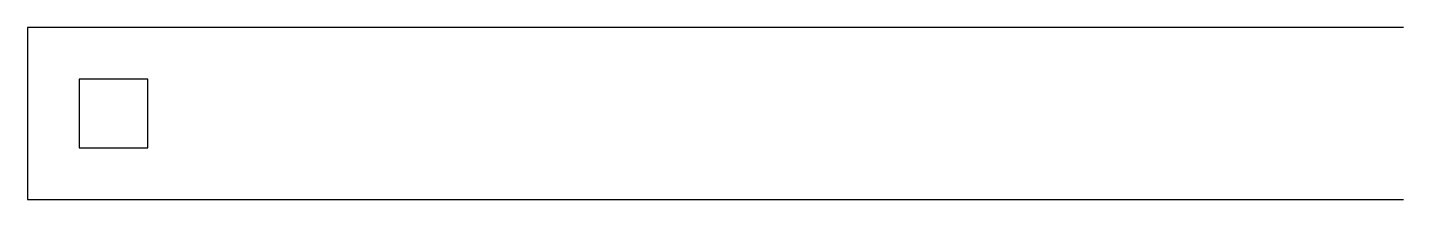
# Model space of a CAD drawing. Header units: millimetres. Extents: x 29.5 to 102.8, y -86 to -20.5.
# Drawn here: x 29.53 to 49.85, y -23.06 to -20.52 of the extents above.
import ezdxf

# ---------------------------------------------------------------- set-up
doc = ezdxf.new("R2010")
doc.units = ezdxf.units.MM

msp = doc.modelspace()

# ---------------------------------------------------------------- linework, layer by layer
at = {"color": 7, "linetype": 'Continuous'}
for p, q in [((49.846, -20.524), (29.526, -20.524)), ((29.526, -20.524), (29.526, -23.064)), ((31.304, -21.286), (30.288, -21.286)), ((30.288, -21.286), (30.288, -22.302)), ((31.304, -22.302), (31.304, -21.286)), ((30.288, -22.302), (31.304, -22.302)), ((29.526, -23.064), (49.846, -23.064))]:
    msp.add_line(p, q, dxfattribs=at)

doc.saveas('drawing.dxf')
